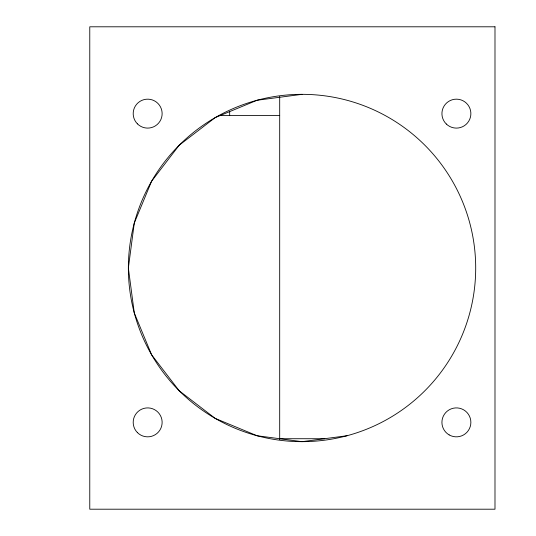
<?xml version="1.0" encoding="UTF-8"?>
<svg xmlns="http://www.w3.org/2000/svg" width="536" height="536" viewBox="0 0 536 536"><rect width="100%" height="100%" fill="white"/><g stroke="black" fill="none" stroke-linecap="round" stroke-linejoin="round"><path stroke-width="0.8" d="M302.029 94.336L257.086 100.252L215.197 117.605L179.232 145.202L151.634 181.168L134.288 223.05L128.365 268L134.288 312.95L151.634 354.832L179.232 390.798L215.197 418.395L257.086 435.748L302.029 441.664L346.98 435.748M218.782 115.562L279.692 115.562M279.692 438.723L324.756 438.723M279.692 96.493L279.692 439.56M229.669 111.414L229.669 115.562M494.989 26.8L89.773 26.8L89.773 509.2L494.989 509.2L494.989 26.8M137.43 123.863A14.472 14.472 0 0 0 161.644 117.377A14.472 14.472 0 0 0 143.916 99.656A14.472 14.472 0 0 0 137.43 123.863M137.43 432.599A14.472 14.472 0 0 0 161.644 426.113A14.472 14.472 0 0 0 143.916 408.392A14.472 14.472 0 0 0 137.43 432.599M179.232 390.798A173.664 173.664 0 0 0 469.777 312.95A173.664 173.664 0 0 0 257.086 100.252A173.664 173.664 0 0 0 179.232 390.798M446.334 124.03A14.472 14.472 0 0 0 470.44 117.15A14.472 14.472 0 0 0 452.431 99.716A14.472 14.472 0 0 0 446.334 124.03M449.161 434.904A14.472 14.472 0 0 0 470.869 422.368A14.472 14.472 0 0 0 449.161 409.832A14.472 14.472 0 0 0 449.161 434.904"/></g></svg>
